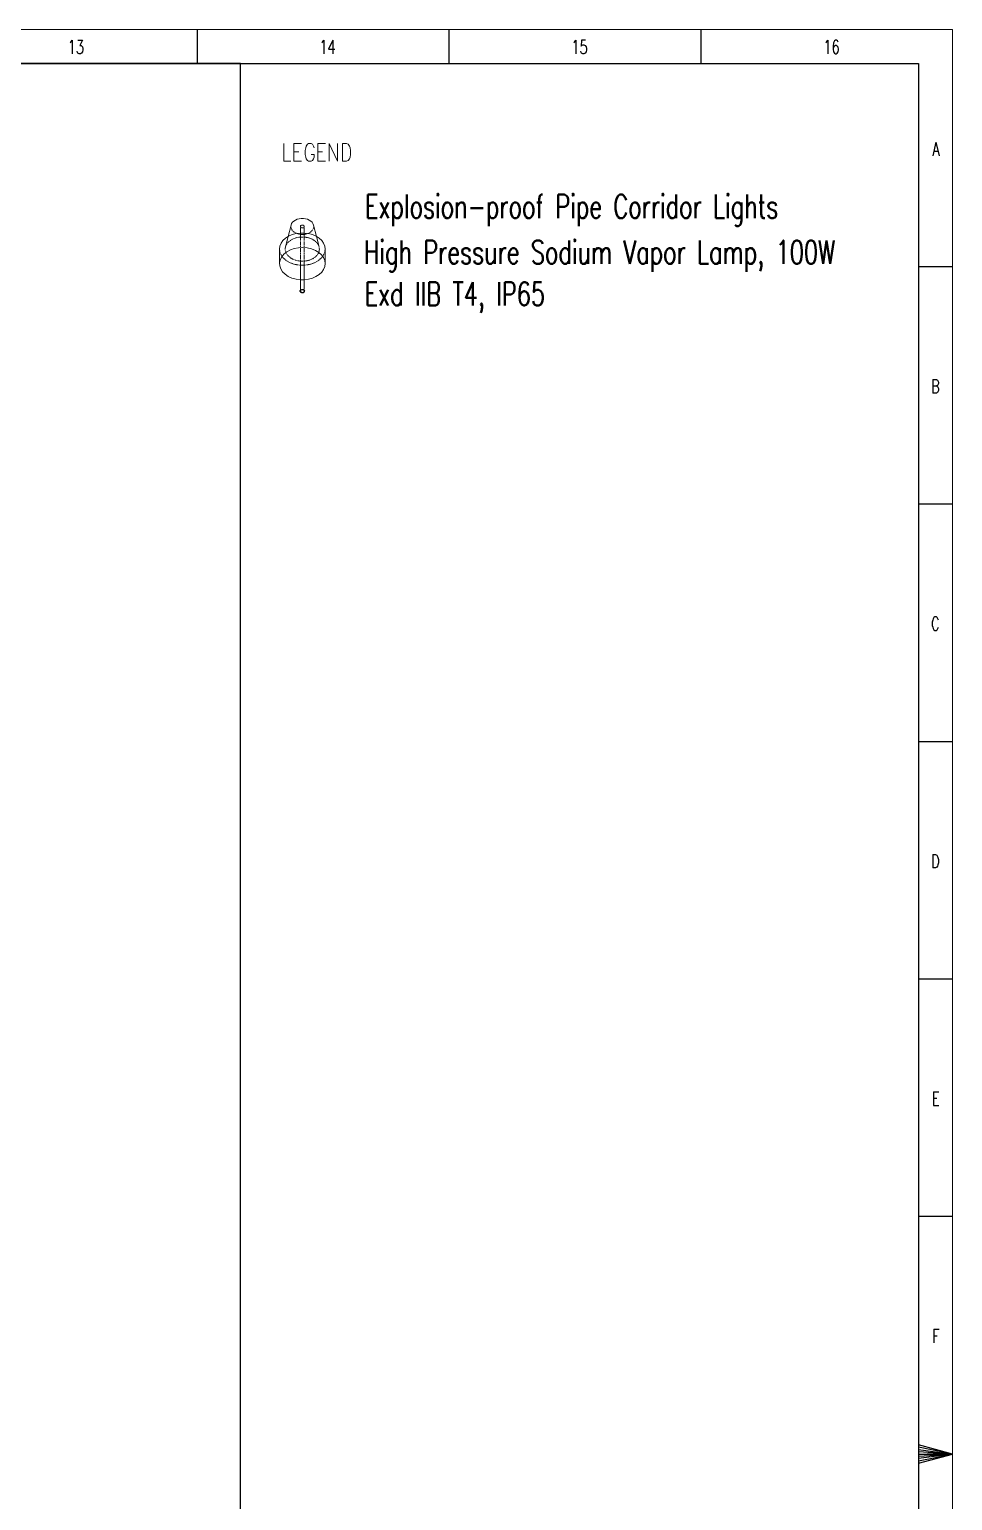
# Model space of a CAD drawing. Header units: inches. Extents: x 19 to 689223, y 34 to 210034.
# Drawn here: x 621175 to 689223, y 101603 to 210034 of the extents above; entities that cross this region are included whole.
import ezdxf

# ---------------------------------------------------------------- set-up
doc = ezdxf.new("R2010")
doc.units = ezdxf.units.IN
doc.header["$MEASUREMENT"] = 0
for name, color, linetype in [('Layer 1', 7, 'Continuous'), ('LGT1', 7, 'Continuous'), ('TEG BORDER', 7, 'Continuous')]:
    doc.layers.add(name, color=color, linetype=linetype)
doc.styles.add('HZTXT', font='txt_qlt.shx', dxfattribs={"width": 0.7, "bigfont": 'hztxt.shx'})
doc.styles.add('TEG BORDER', font='txt_qlt.shx', dxfattribs={"width": 0.7, "bigfont": 'hztxt.shx'})

# ---------------------------------------------------------------- blocks, each defined once
blk = doc.blocks.new('TEG BORDER A2')
for p, q in [((482.62, 420), (482.62, 415)), ((519.75, 420), (519.75, 415)), ((556.87, 420), (556.87, 415)), ((594, 385), (589, 385)), ((594, 350), (589, 350)), ((594, 315), (589, 315)), ((594, 280), (589, 280)), ((594, 245), (589, 245)), ((589, 210), (594, 210)), ((592.75, 210), (590.25, 210))]:
    blk.add_line(p, q)
at = {"linetype": 'Continuous'}
blk.add_line((489, 415), (5, 415), dxfattribs=at)
at = {"color": 5, "lineweight": 15}
blk.add_lwpolyline([(0, 420), (594, 420), (594, 0), (0, 0)], close=True, dxfattribs=at)
blk.add_lwpolyline([(5, 415), (589, 415), (589, 5), (5, 5)], close=True)
blk.add_lwpolyline([(594, 210), (589, 211.34), (589, 208.66), (594, 210), (589, 211), (589, 210.67), (594, 210), (589, 210.33), (589, 209.67), (594, 210), (589, 209.33), (589, 209), (594, 210)])
at = {"layer": 'TEG BORDER'}
blk.add_line((489, 116), (489, 415), dxfattribs=at)
at = {"char_height": 2, "width": 2, "style": 'TEG BORDER'}
for s, insert, attachment_point in [('\\pi2.2204e-016;13', (463.55, 418.41), 1), ('\\pi-0.033333;14', (500.67, 418.41), 1), ('\\pi2.2204e-016;15', (537.8, 418.41), 1), ('\\pi0.033333;16', (574.92, 418.41), 1), ('A', (592.09, 403.39), 3), ('B', (592.09, 368.39), 3), ('C', (592.09, 333.39), 3), ('D', (592.09, 298.39), 3), ('E', (592.09, 263.39), 3), ('F', (592.09, 228.39), 3)]:
    blk.add_mtext(s, dxfattribs=dict(at, insert=insert, attachment_point=attachment_point))

msp = doc.modelspace()

# ---------------------------------------------------------------- linework, layer by layer
at = {"layer": 'Layer 1', "color": 0, "lineweight": 5}
for points in [[(639921.6473, 201630.1237), (639921.6473, 200311.7603), (640440.3044, 200311.7603)], [(640656.4555, 200311.7603), (640656.4555, 201630.1237), (641240.0107, 201630.1237)], [(640656.4555, 201003.3032), (641023.8596, 201003.3032)], [(642169.3373, 201305.985), (642126.0719, 201435.6053), (642039.5411, 201565.2257), (641953.1862, 201630.1237), (641758.6678, 201630.1237), (641672.3129, 201565.2257), (641585.7821, 201435.6053), (641542.5167, 201305.985), (641499.2513, 201111.4666), (641499.2513, 200808.7848), (641542.5167, 200614.2664), (641585.7821, 200484.646), (641672.3129, 200376.6584), (641758.6678, 200311.7603), (641953.1862, 200311.7603), (642039.5411, 200376.6584), (642126.0719, 200484.646), (642169.3373, 200614.2664), (642169.3373, 200808.7848), (641953.1862, 200808.7848)], [(642428.5779, 200311.7603), (642428.5779, 201630.1237), (642990.5004, 201630.1237)], [(642428.5779, 201003.3032), (642774.3493, 201003.3032)], [(643271.5496, 200311.7603), (643271.5496, 201630.1237), (643876.5616, 200311.7603), (643876.5616, 201630.1237)], [(644243.9657, 200311.7603), (644243.9657, 201630.1237), (644546.6476, 201630.1237), (644676.2679, 201565.2257), (644762.6228, 201435.6053), (644805.8882, 201305.985), (644849.1536, 201111.4666), (644849.1536, 200808.7848), (644805.8882, 200614.2664), (644762.6228, 200484.646), (644676.2679, 200376.6584), (644546.6476, 200311.7603), (644243.9657, 200311.7603)], [(640656.4555, 200311.7603), (641240.0107, 200311.7603)], [(642428.5779, 200311.7603), (642990.5004, 200311.7603)]]:
    msp.add_lwpolyline(points, dxfattribs=at)
at = {"layer": 'Layer 1', "color": 1, "lineweight": 5}
for points in [[(640462.4783, 195595.8091), (640241.5213, 194761.1269), (640216.9483, 194687.408)], [(640462.4783, 195595.8091), (640437.9053, 195522.0901)], [(640437.9053, 195497.5172), (640462.4783, 195423.998)], [(642107.2696, 195595.8091), (642058.1236, 195718.4742), (642008.9777, 195816.7661), (641910.8855, 195890.485), (641788.2204, 195964.0042), (641665.3555, 196037.7231), (641518.1174, 196062.2961), (641370.8793, 196086.8691), (641198.8685, 196086.8691), (641051.6304, 196062.2961), (640904.3923, 196037.7231), (640781.5274, 195964.0042), (640658.8623, 195890.485), (640560.7702, 195816.7661), (640487.0513, 195718.4742), (640462.4783, 195595.8091)], [(640462.4783, 195374.852), (640487.0513, 195325.7061)], [(640511.6242, 195301.1331), (640511.6242, 195252.1869), (640536.1972, 195227.614)], [(640560.7702, 195203.041), (640585.1434, 195153.895), (640609.7164, 195153.895)], [(641198.8685, 195571.2361), (641174.4953, 195571.2361), (641149.9223, 195546.6631), (641149.9223, 195522.0901)], [(641149.9223, 195497.5172), (641149.9223, 195448.571)], [(641149.9223, 195473.144), (641149.9223, 195448.571), (641174.4953, 195448.571), (641198.8685, 195423.998)], [(641149.9223, 195399.425), (641149.9223, 195325.7061)], [(641149.9223, 195301.1331), (641149.9223, 195227.614)], [(641149.9223, 195203.041), (641149.9223, 195129.322)], [(641297.1604, 195595.8091), (641223.4415, 195595.8091)], [(641223.4415, 195399.425), (641297.1604, 195399.425)], [(641370.8793, 195571.2361), (641346.3064, 195595.8091), (641321.7334, 195595.8091)], [(641321.7334, 195399.425), (641346.3064, 195399.425), (641370.8793, 195423.998)], [(641419.8255, 195497.5172), (641419.8255, 195546.6631), (641395.2525, 195546.6631)], [(641395.2525, 195448.571), (641419.8255, 195473.144), (641419.8255, 195497.5172)], [(641419.8255, 195497.5172), (641419.8255, 195448.571)], [(641419.8255, 195399.425), (641419.8255, 195325.7061)], [(641419.8255, 195301.1331), (641419.8255, 195227.614)], [(641419.8255, 195203.041), (641419.8255, 195129.322)], [(641960.0315, 195153.895), (641984.6045, 195178.468), (642008.9777, 195203.041)], [(642033.5506, 195227.614), (642058.1236, 195276.7599)], [(642082.6966, 195325.7061), (642107.2696, 195374.852)], [(642107.2696, 195571.2361), (642107.2696, 195595.8091)], [(642107.2696, 195595.8091), (642328.2266, 194761.1269), (642352.7996, 194687.408)], [(642107.2696, 195423.998), (642131.8425, 195497.5172)], [(642131.8425, 195497.5172), (642131.8425, 195522.0901)], [(642966.5247, 193754.6337), (642966.5247, 193828.3527), (642941.9517, 194049.3097), (642843.6598, 194270.0669), (642720.9947, 194466.6508), (642524.6106, 194638.4618), (642303.6536, 194785.6999), (642033.5506, 194908.365), (641739.0745, 194982.084), (641444.3985, 195006.6569), (641125.3493, 195006.6569), (640830.6734, 194982.084), (640536.1972, 194908.365), (640266.0942, 194785.6999), (640045.1372, 194638.4618), (639848.7532, 194466.6508), (639726.0881, 194270.0669), (639627.7961, 194049.3097), (639603.2232, 193828.3527)], [(640094.2832, 194171.9748), (640069.7102, 194098.2559)], [(640094.2832, 194122.8288), (640069.7102, 194073.6829), (640069.7102, 194049.3097)], [(640118.8561, 194270.0669), (640094.2832, 194196.5478)], [(640143.4291, 194368.3588), (640118.8561, 194294.6399)], [(640143.4291, 194196.5478), (640118.8561, 194147.4018)], [(640167.8023, 194466.6508), (640143.4291, 194392.9318)], [(640192.3753, 194564.7429), (640167.8023, 194491.024)], [(640192.3753, 194294.6399), (640167.8023, 194245.6937)], [(640216.9483, 194663.0348), (640192.3753, 194589.3159)], [(640266.0942, 194368.3588), (640216.9483, 194319.2129)], [(640364.1864, 194417.5048), (640290.6672, 194392.9318)], [(640437.9053, 194491.024), (640388.7593, 194442.0778)], [(640536.1972, 194540.1699), (640462.4783, 194515.5969)], [(640609.7164, 194589.3159), (640560.7702, 194564.7429)], [(640634.2893, 195129.322), (640683.4353, 195080.3759)], [(640708.0083, 194613.8888), (640658.8623, 194613.8888)], [(640708.0083, 195055.8029), (640781.5274, 195031.2299)], [(640806.1004, 194663.0348), (640757.1542, 194638.4618)], [(640806.1004, 195006.6569), (640830.6734, 195006.6569), (640855.2464, 194982.084)], [(640904.3923, 194687.408), (640879.8193, 194687.408), (640855.2464, 194663.0348)], [(640904.3923, 194982.084), (640953.5383, 194957.511)], [(641027.0574, 194711.981), (640953.5383, 194687.408)], [(641002.4845, 194932.938), (641051.6304, 194932.938)], [(641125.3493, 194711.981), (641051.6304, 194711.981)], [(641100.7764, 194908.365), (641174.4953, 194908.365)], [(641149.9223, 195104.7491), (641149.9223, 195031.2299)], [(641149.9223, 194982.084), (641149.9223, 194932.938)], [(641149.9223, 194883.792), (641149.9223, 194810.2729)], [(641149.9223, 194785.6999), (641149.9223, 194711.981)], [(641223.4415, 194711.981), (641149.9223, 194711.981)], [(641149.9223, 194687.408), (641149.9223, 194613.8888)], [(641149.9223, 194589.3159), (641149.9223, 194515.5969)], [(641149.9223, 194466.6508), (641149.9223, 194417.5048)], [(641149.9223, 194368.3588), (641149.9223, 194294.6399)], [(641149.9223, 194270.0669), (641149.9223, 194196.5478)], [(641149.9223, 194171.9748), (641149.9223, 194098.2559)], [(641198.8685, 194908.365), (641272.5874, 194908.365)], [(641321.7334, 194711.981), (641248.0145, 194711.981)], [(641297.1604, 194908.365), (641370.8793, 194908.365)], [(641419.8255, 194711.981), (641370.8793, 194711.981)], [(641395.2525, 194908.365), (641468.9715, 194908.365)], [(641419.8255, 195104.7491), (641419.8255, 195031.2299)], [(641419.8255, 194982.084), (641419.8255, 194932.938)], [(641419.8255, 194883.792), (641419.8255, 194810.2729)], [(641419.8255, 194785.6999), (641419.8255, 194711.981)], [(641419.8255, 194687.408), (641419.8255, 194613.8888)], [(641419.8255, 194589.3159), (641419.8255, 194515.5969)], [(641419.8255, 194466.6508), (641419.8255, 194417.5048)], [(641419.8255, 194368.3588), (641419.8255, 194294.6399)], [(641419.8255, 194270.0669), (641419.8255, 194196.5478)], [(641419.8255, 194171.9748), (641419.8255, 194098.2559)], [(641542.6904, 194711.981), (641468.9715, 194711.981)], [(641493.5445, 194932.938), (641567.2634, 194932.938)], [(641640.7825, 194687.408), (641591.6366, 194687.408), (641567.2634, 194711.981)], [(641616.2096, 194957.511), (641665.3555, 194982.084)], [(641739.0745, 194663.0348), (641665.3555, 194687.408)], [(641714.5015, 194982.084), (641763.6474, 195006.6569)], [(641837.1666, 194638.4618), (641812.5936, 194638.4618), (641763.6474, 194663.0348)], [(641788.2204, 195031.2299), (641861.7396, 195055.8029)], [(641935.4585, 194589.3159), (641861.7396, 194613.8888)], [(641886.3125, 195080.3759), (641935.4585, 195129.322)], [(642033.5506, 194564.7429), (642008.9777, 194564.7429), (641960.0315, 194589.3159)], [(642107.2696, 194491.024), (642058.1236, 194540.1699)], [(642205.3617, 194442.0778), (642131.8425, 194491.024)], [(642279.0806, 194368.3588), (642229.9347, 194417.5048)], [(642352.7996, 194294.6399), (642352.7996, 194319.2129), (642303.6536, 194343.7859)], [(642352.7996, 194663.0348), (642377.3726, 194589.3159)], [(642377.3726, 194564.7429), (642401.9455, 194491.024)], [(642401.9455, 194221.1208), (642377.3726, 194270.0669)], [(642401.9455, 194466.6508), (642426.3187, 194392.9318)], [(642426.3187, 194368.3588), (642450.8917, 194294.6399)], [(642475.4647, 194147.4018), (642450.8917, 194171.9748), (642426.3187, 194196.5478)], [(642450.8917, 194270.0669), (642475.4647, 194196.5478)], [(642475.4647, 194171.9748), (642500.0377, 194098.2559)], [(642500.0377, 194049.3097), (642475.4647, 194098.2559)], [(642966.5247, 192772.7135), (642941.9517, 192993.6705), (642843.6598, 193214.6276), (642696.4217, 193411.0116), (642500.0377, 193582.8227), (642254.5077, 193730.0607), (641960.0315, 193852.9256), (641640.7825, 193926.4448), (641321.7334, 193951.0178), (641002.4845, 193926.4448), (640683.4353, 193877.2988), (640413.3323, 193779.2067), (640143.4291, 193631.9686), (639922.4721, 193459.9578), (639775.0342, 193263.5737), (639652.3691, 193042.6167), (639603.2232, 192821.8595), (639627.7961, 192600.9024), (639701.5151, 192379.9454), (639824.1802, 192158.9884), (640020.5642, 191987.1773), (640241.5213, 191815.1665), (640511.6242, 191692.5014), (640830.6734, 191618.7824), (641149.9223, 191569.8363)], [(639603.2232, 193828.3527), (639603.2232, 193754.6337)], [(639603.2232, 193828.3527), (639603.2232, 192772.7135)], [(639627.7961, 193730.0607), (639627.7961, 193656.3418)], [(639627.7961, 193607.3956), (639652.3691, 193558.2497)], [(639676.9421, 193509.1037), (639701.5151, 193459.9578)], [(639701.5151, 193435.5846), (639726.0881, 193411.0116), (639750.4613, 193361.8656)], [(639750.4613, 193337.2927), (639799.6072, 193288.1467)], [(639824.1802, 193263.5737), (639848.7532, 193214.6276), (639873.3261, 193190.0546)], [(639897.8991, 193165.4816), (639947.0451, 193116.3356)], [(639971.4183, 193116.3356), (640020.5642, 193067.1897)], [(640020.5642, 193926.4448), (640020.5642, 193852.9256)], [(640020.5642, 193803.7797), (640020.5642, 193754.6337)], [(640069.7102, 194049.3097), (640045.1372, 194000.1637)], [(640045.1372, 194024.7367), (640045.1372, 193951.0178)], [(640045.1372, 193705.4878), (640045.1372, 193656.3418)], [(640045.1372, 193042.6167), (640094.2832, 192993.6705)], [(640069.7102, 193607.3956), (640069.7102, 193582.8227), (640094.2832, 193558.2497)], [(640118.8561, 193509.1037), (640143.4291, 193459.9578)], [(640167.8023, 193435.5846), (640192.3753, 193386.4386)], [(640216.9483, 193361.8656), (640266.0942, 193312.7197)], [(640290.6672, 193288.1467), (640364.1864, 193239.2005)], [(640388.7593, 193214.6276), (640437.9053, 193165.4816)], [(640462.4783, 193165.4816), (640536.1972, 193116.3356)], [(640560.7702, 193116.3356), (640609.7164, 193067.1897)], [(640658.8623, 193067.1897), (640708.0083, 193042.6167)], [(640757.1542, 193018.2435), (640806.1004, 193018.2435)], [(641149.9223, 194049.3097), (641149.9223, 194000.1637)], [(641149.9223, 193951.0178), (641149.9223, 193877.2988)], [(641149.9223, 193852.9256), (641149.9223, 193779.2067)], [(641149.9223, 193754.6337), (641149.9223, 193680.9148)], [(641149.9223, 193656.3418), (641149.9223, 193582.8227)], [(641149.9223, 193533.6767), (641149.9223, 193484.5307)], [(641149.9223, 193435.5846), (641149.9223, 193361.8656)], [(641149.9223, 193337.2927), (641149.9223, 193263.5737)], [(641149.9223, 193239.2005), (641149.9223, 193165.4816)], [(641149.9223, 193140.9086), (641149.9223, 193067.1897)], [(641149.9223, 193018.2435), (641149.9223, 192944.5246)], [(641419.8255, 194049.3097), (641419.8255, 194000.1637)], [(641419.8255, 193951.0178), (641419.8255, 193877.2988)], [(641419.8255, 193852.9256), (641419.8255, 193779.2067)], [(641419.8255, 193754.6337), (641419.8255, 193680.9148)], [(641419.8255, 193656.3418), (641419.8255, 193582.8227)], [(641419.8255, 193533.6767), (641419.8255, 193484.5307)], [(641419.8255, 193435.5846), (641419.8255, 193361.8656)], [(641419.8255, 193337.2927), (641419.8255, 193263.5737)], [(641419.8255, 193239.2005), (641419.8255, 193165.4816)], [(641419.8255, 193140.9086), (641419.8255, 193067.1897)], [(641419.8255, 193018.2435), (641419.8255, 192944.5246)], [(641763.6474, 193018.2435), (641837.1666, 193018.2435)], [(641861.7396, 193042.6167), (641935.4585, 193067.1897)], [(641960.0315, 193091.7627), (642008.9777, 193116.3356), (642033.5506, 193116.3356)], [(642058.1236, 193116.3356), (642107.2696, 193165.4816)], [(642131.8425, 193190.0546), (642205.3617, 193214.6276)], [(642229.9347, 193239.2005), (642279.0806, 193288.1467)], [(642303.6536, 193312.7197), (642352.7996, 193361.8656)], [(642377.3726, 193386.4386), (642401.9455, 193435.5846)], [(642426.3187, 193459.9578), (642450.8917, 193509.1037), (642475.4647, 193533.6767)], [(642475.4647, 193558.2497), (642500.0377, 193631.9686)], [(642475.4647, 192993.6705), (642524.6106, 193042.6167)], [(642500.0377, 194049.3097), (642524.6106, 194000.1637)], [(642524.6106, 193951.0178), (642524.6106, 194000.1637)], [(642549.1836, 193828.3527), (642524.6106, 193901.8718)], [(642524.6106, 193754.6337), (642549.1836, 193828.3527)], [(642524.6106, 193656.3418), (642524.6106, 193730.0607)], [(642549.1836, 193067.1897), (642598.3296, 193116.3356)], [(642622.7028, 193116.3356), (642671.8487, 193165.4816)], [(642696.4217, 193190.0546), (642720.9947, 193214.6276), (642745.5677, 193263.5737)], [(642770.1406, 193288.1467), (642819.0868, 193337.2927)], [(642819.0868, 193361.8656), (642843.6598, 193411.0116), (642868.2328, 193435.5846)], [(642868.2328, 193459.9578), (642892.8057, 193509.1037)], [(642917.3787, 193558.2497), (642941.9517, 193607.3956)], [(642941.9517, 193656.3418), (642941.9517, 193730.0607)], [(642966.5247, 193828.3527), (642966.5247, 192772.7135)], [(640118.8561, 192969.0975), (640192.3753, 192944.5246)], [(640216.9483, 192919.9516), (640266.0942, 192895.3786)], [(640290.6672, 192870.8056), (640364.1864, 192846.2327)], [(640388.7593, 192821.8595), (640462.4783, 192797.2865)], [(640487.0513, 192797.2865), (640536.1972, 192772.7135), (640560.7702, 192772.7135)], [(640585.1434, 192748.1405), (640658.8623, 192723.5675)], [(640683.4353, 192723.5675), (640757.1542, 192698.9946)], [(640781.5274, 192698.9946), (640830.6734, 192698.9946), (640855.2464, 192674.4216)], [(640855.2464, 192993.6705), (640904.3923, 192993.6705)], [(640879.8193, 192674.4216), (640953.5383, 192674.4216)], [(640953.5383, 192969.0975), (641027.0574, 192969.0975)], [(641002.4845, 192674.4216), (641051.6304, 192649.8486)], [(641051.6304, 192969.0975), (641100.7764, 192944.5246), (641125.3493, 192944.5246)], [(641100.7764, 192649.8486), (641174.4953, 192649.8486)], [(641149.9223, 192944.5246), (641223.4415, 192944.5246)], [(641149.9223, 192919.9516), (641149.9223, 192846.2327)], [(641149.9223, 192821.8595), (641149.9223, 190857.8192)], [(641198.8685, 192649.8486), (641272.5874, 192649.8486)], [(641248.0145, 192944.5246), (641321.7334, 192944.5246)], [(641297.1604, 192649.8486), (641370.8793, 192649.8486)], [(641370.8793, 192944.5246), (641419.8255, 192944.5246)], [(641395.2525, 192649.8486), (641468.9715, 192649.8486)], [(641419.8255, 192919.9516), (641419.8255, 192846.2327)], [(641419.8255, 192821.8595), (641419.8255, 190857.8192)], [(641419.8255, 191569.8363), (641739.0745, 191618.7824), (642033.5506, 191692.5014), (642279.0806, 191815.1665), (642524.6106, 191962.6043), (642720.9947, 192134.4154), (642843.6598, 192330.7995), (642941.9517, 192551.7565), (642966.5247, 192772.7135)], [(641468.9715, 192944.5246), (641542.6904, 192969.0975)], [(641518.1174, 192649.8486), (641567.2634, 192674.4216)], [(641567.2634, 192969.0975), (641640.7825, 192969.0975)], [(641616.2096, 192674.4216), (641689.9285, 192674.4216)], [(641665.3555, 192993.6705), (641739.0745, 192993.6705)], [(641714.5015, 192674.4216), (641739.0745, 192698.9946), (641788.2204, 192698.9946)], [(641812.5936, 192698.9946), (641886.3125, 192723.5675)], [(641910.8855, 192723.5675), (641984.6045, 192748.1405)], [(642008.9777, 192772.7135), (642033.5506, 192772.7135), (642082.6966, 192797.2865)], [(642107.2696, 192797.2865), (642180.9885, 192821.8595)], [(642205.3617, 192846.2327), (642279.0806, 192870.8056)], [(642303.6536, 192895.3786), (642352.7996, 192919.9516)], [(642377.3726, 192944.5246), (642450.8917, 192969.0975)], [(641149.9223, 191569.8363), (641223.4415, 191569.8363)], [(641297.1604, 190857.8192), (641223.4415, 190857.8192)], [(641297.1604, 190857.8192), (641223.4415, 190857.8192)], [(641248.0145, 191569.8363), (641321.7334, 191569.8363)], [(641395.2525, 190833.2463), (641370.8793, 190857.8192), (641321.7334, 190857.8192)], [(641395.2525, 190833.2463), (641370.8793, 190857.8192), (641321.7334, 190857.8192)], [(641346.3064, 191569.8363), (641419.8255, 191569.8363)], [(641125.3493, 190784.3001), (641100.7764, 190759.7271), (641100.7764, 190735.1541)], [(641125.3493, 190784.3001), (641100.7764, 190759.7271), (641100.7764, 190735.1541)], [(641100.7764, 190735.1541), (641100.7764, 190710.5811), (641125.3493, 190710.5811)], [(641100.7764, 190735.1541), (641100.7764, 190710.5811), (641125.3493, 190710.5811)], [(641198.8685, 190833.2463), (641149.9223, 190833.2463), (641149.9223, 190808.6733)], [(641198.8685, 190833.2463), (641149.9223, 190833.2463), (641149.9223, 190808.6733)], [(641198.8685, 190808.6733), (641174.4953, 190808.6733), (641149.9223, 190784.3001), (641149.9223, 190759.7271)], [(641149.9223, 190808.6733), (641149.9223, 190735.1541)], [(641149.9223, 190710.5811), (641149.9223, 190686.0082), (641174.4953, 190686.0082), (641198.8685, 190661.4352)], [(641149.9223, 190661.4352), (641174.4953, 190636.8622), (641198.8685, 190636.8622)], [(641149.9223, 190661.4352), (641174.4953, 190636.8622), (641198.8685, 190636.8622)], [(641297.1604, 190833.2463), (641223.4415, 190833.2463)], [(641223.4415, 190661.4352), (641248.0145, 190636.8622), (641297.1604, 190636.8622)], [(641223.4415, 190612.2892), (641297.1604, 190612.2892)], [(641223.4415, 190612.2892), (641297.1604, 190612.2892)], [(641370.8793, 190808.6733), (641346.3064, 190833.2463), (641321.7334, 190833.2463)], [(641321.7334, 190636.8622), (641346.3064, 190636.8622), (641370.8793, 190661.4352)], [(641321.7334, 190612.2892), (641346.3064, 190612.2892), (641370.8793, 190636.8622), (641395.2525, 190636.8622)], [(641321.7334, 190612.2892), (641346.3064, 190612.2892), (641370.8793, 190636.8622), (641395.2525, 190636.8622)], [(641419.8255, 190735.1541), (641419.8255, 190784.3001), (641395.2525, 190784.3001)], [(641395.2525, 190686.0082), (641419.8255, 190710.5811), (641419.8255, 190735.1541)], [(641468.9715, 190759.7271), (641444.3985, 190784.3001), (641419.8255, 190808.6733)], [(641419.8255, 190808.6733), (641419.8255, 190735.1541)], [(641468.9715, 190759.7271), (641444.3985, 190784.3001), (641419.8255, 190808.6733)], [(641419.8255, 190661.4352), (641444.3985, 190686.0082), (641444.3985, 190710.5811), (641468.9715, 190710.5811)], [(641419.8255, 190661.4352), (641444.3985, 190686.0082), (641444.3985, 190710.5811), (641468.9715, 190710.5811)]]:
    msp.add_lwpolyline(points, dxfattribs=at)

# ---------------------------------------------------------------- block references
at = {"xscale": 499.99999983125, "yscale": 499.99999983125, "zscale": 499.99999983125}
msp.add_blockref('TEG BORDER A2', (392223.4951, 34.1456), dxfattribs=at)

# ---------------------------------------------------------------- texts
at = {"layer": 'LGT1', "color": 7, "lineweight": -3, "style": 'HZTXT', "width": 0.7}
for s, p in [('Explosion-proof Pipe Corridor Lights ', (645912.0967, 196118.22)), ('High Pressure Sodium Vapor Lamp, 100W', (645827.7109, 192750.0632)), ('Exd IIB T4, IP65', (645886.7226, 189675.7304))]:
    msp.add_text(s, height=1738.473464, dxfattribs=at).set_placement(p)

doc.saveas('drawing.dxf')
